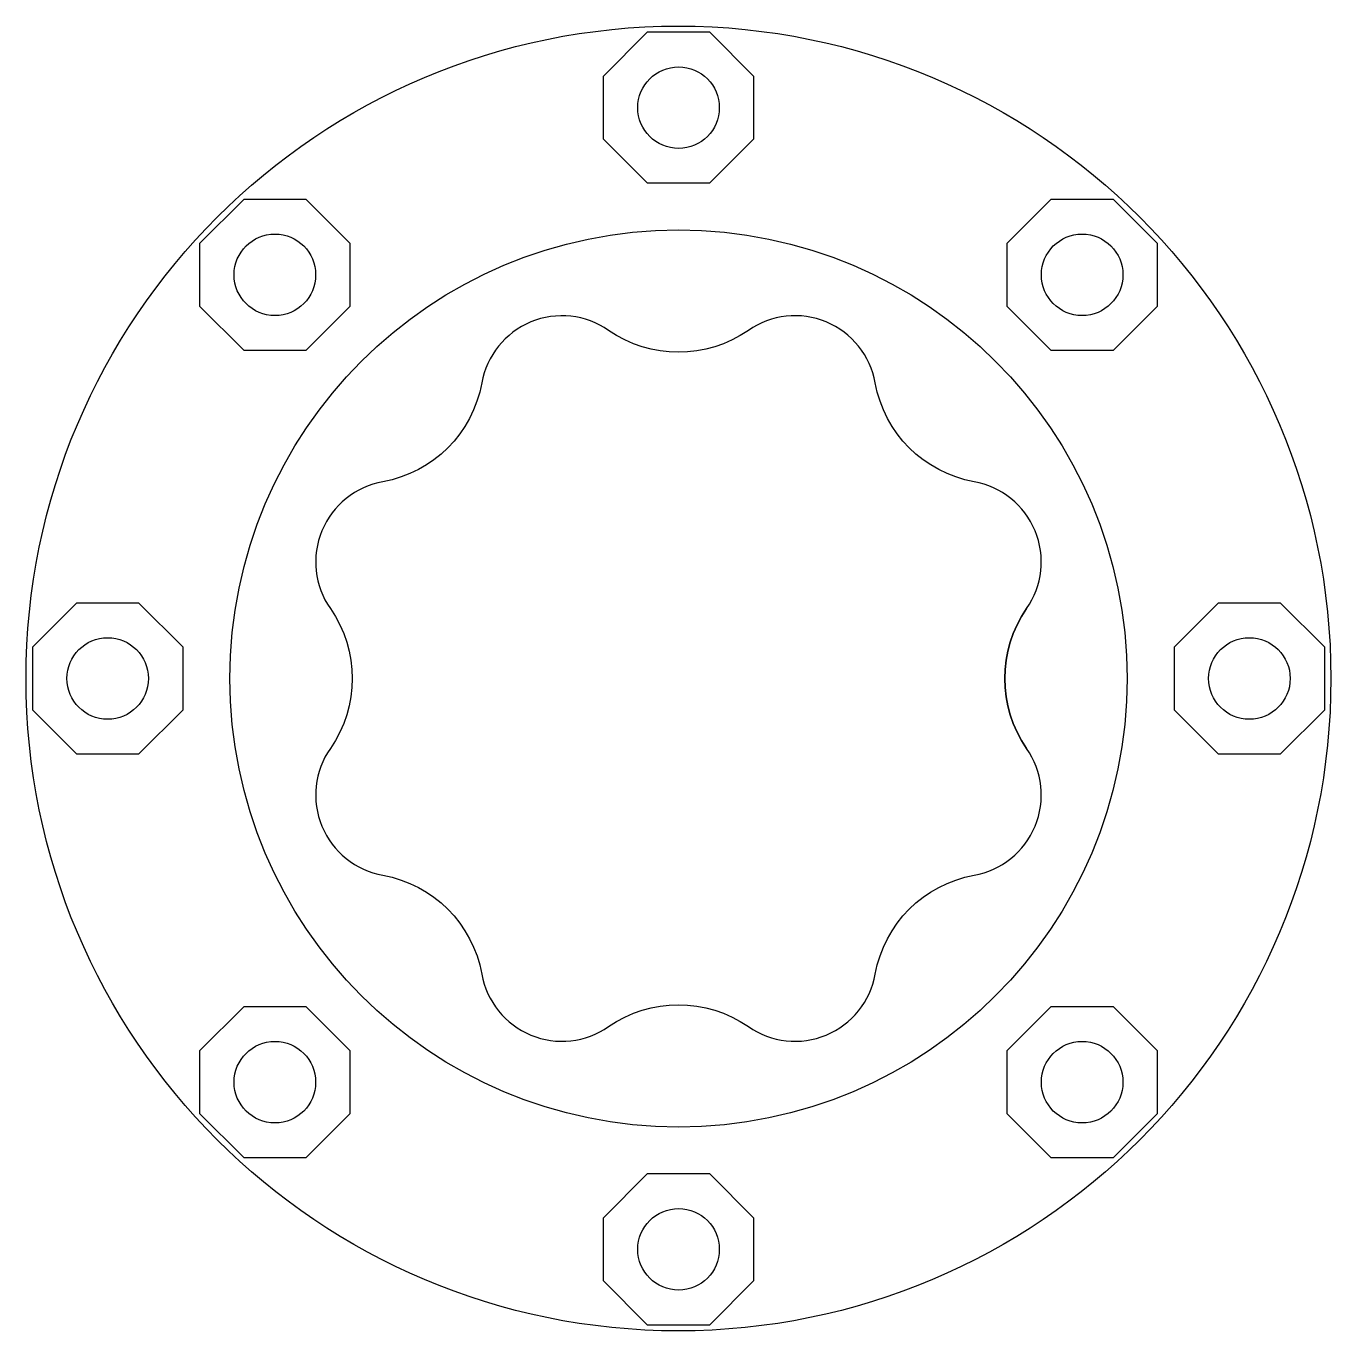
# Model space of a CAD drawing. Header units: inches. Extents: x 441 to 2041, y 319 to 1919.
import ezdxf

# ---------------------------------------------------------------- set-up
doc = ezdxf.new("R2010")
doc.units = ezdxf.units.IN
doc.header["$MEASUREMENT"] = 0

# ---------------------------------------------------------------- blocks, each defined once
blk = doc.blocks.new('*U2')
blk.add_lwpolyline([(-38.3, 92.4), (-92.4, 38.3), (-92.4, -38.3), (-38.3, -92.4), (38.3, -92.4), (92.4, -38.3), (92.4, 38.3), (38.3, 92.4)], close=True)
blk.add_circle((0, 0), 50)
blk = doc.blocks.new('*U3')
at = {"color": 0, "linetype": 'ByBlock', "lineweight": -2, "transparency": 16777216}
for p, rotation in [((2335.5, 2745.7), 89.99999999999997), ((1840.5, 2540.7), 135), ((2830.4, 2540.7), 44.99999999999999), ((1635.5, 2045.7), 180), ((1840.5, 1550.7), 225), ((2830.4, 1550.7), 314.9999999999999), ((2335.5, 1345.7), 269.9999999999999)]:
    blk.add_blockref('*U2', p, dxfattribs=dict(at, rotation=rotation))
blk.add_blockref('*U2', (3035.5, 2045.7), dxfattribs=at)

msp = doc.modelspace()

# ---------------------------------------------------------------- linework, layer by layer
msp.add_lwpolyline([(878.3, 877.6, -0.31378), (999.5, 756.4, 0.546823), (1155, 692, -0.31378), (1326.4, 692, 0.546823), (1482, 756.4, -0.31378), (1603.2, 877.6, 0.546823), (1667.6, 1033.2, -0.31378), (1667.6, 1204.6, 0.546823), (1603.2, 1360.2, -0.31378), (1482, 1481.3, 0.546823), (1326.4, 1545.8, -0.31378), (1155, 1545.8, 0.546823), (999.5, 1481.3, -0.31378), (878.3, 1360.2, 0.546823), (813.8, 1204.6, -0.31378), (813.8, 1033.2, 0.546823)], format="xyb", close=True)
for radius in [800, 550]:
    msp.add_circle((1240.7, 1118.9), radius)
msp.add_arc((1790.7, 1118.9), 150, 145.1583, 214.8417)

# ---------------------------------------------------------------- block references
msp.add_blockref('*U3', (-1094.7, -926.8))

doc.saveas('drawing.dxf')
